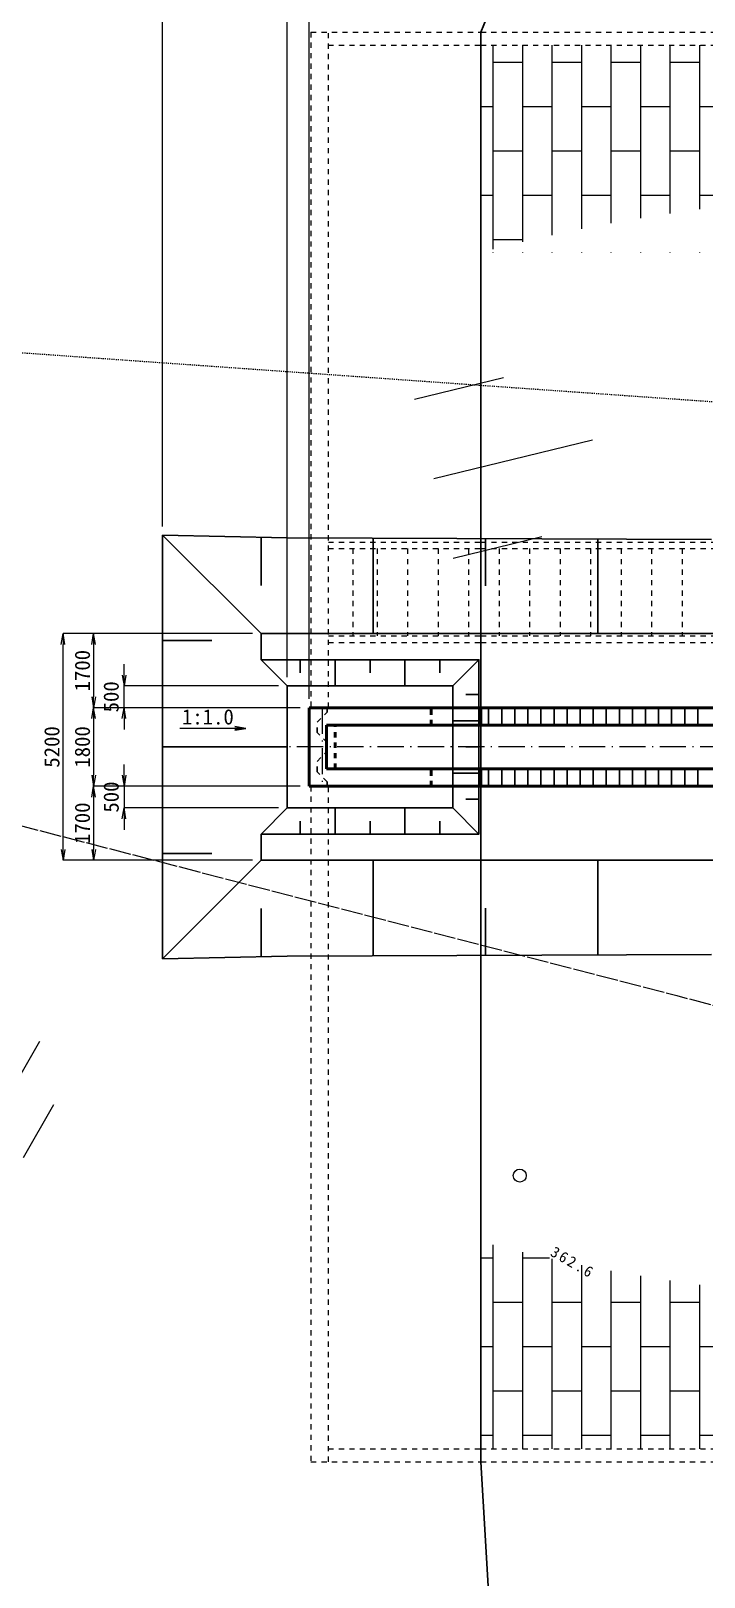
# Model space of a CAD drawing. Header units: millimetres. Extents: x 604133 to 1296463, y 247237 to 595748.
# Drawn here: x 1107609 to 1123057, y 388067 to 423541 of the extents above; entities that cross this region are included whole.
import ezdxf
from ezdxf.enums import TextEntityAlignment as Align

# ---------------------------------------------------------------- set-up
doc = ezdxf.new("R2010")
doc.units = ezdxf.units.MM
doc.header["$LTSCALE"] = 100
doc.header["$PDSIZE"] = 300
for name, pattern in [('56301', [0.5, 0.25, -0.25]), ('57103', [5.5, 5, -0.5]), ('SXF_一点短鎖線', [9.25, 6, -1.5, 0.25, -1.5]), ('SXF_跳び破線', [12, 6, -6])]:
    doc.linetypes.add(name, pattern=pattern)
doc.layers.get('Defpoints').update_dxf_attribs({"color": 153})
for name, color, linetype, lineweight in [('D-BGD', 7, 'Continuous', 13), ('D-BMK', 2, 'SXF_一点短鎖線', 13), ('D-BYP-STR1', 2, 'Continuous', 13), ('D-BYP-STR3', 2, 'Continuous', 13), ('D-BYP-STR4', 6, 'Continuous', 25), ('D-STR', 1, 'Continuous', 50), ('D-STR-DIM', 7, 'Continuous', 13), ('D-STR-STR8', 6, 'Continuous', 25), ('D-STR-TXT', 7, 'Continuous', 13), ('●予備設計_LP横断', 7, 'Continuous', 13)]:
    doc.layers.add(name, color=color, linetype=linetype, lineweight=lineweight)
doc.layers.add('D-WORK2', color=11, linetype='Continuous', plot=False)
doc.styles.add('MS ゴシック', font='MS Gothic.ttf')
doc.styles.add('YOKO_GOTHIC', font='MS Gothic.ttf')
doc.dimstyles.new('DIM-100-F', dxfattribs={"dimscale": 100, "dimtxt": 3.5, "dimasz": 2.5, "dimexe": 0, "dimexo": 2, "dimgap": 0.8, "dimtad": 1, "dimdec": 0, "dimzin": 0, "dimdsep": 46, "dimtxsty": 'MS ゴシック', "dimblk": 'OPEN', "dimcen": 0.1, "dimclrd": 256, "dimclre": 256, "dimclrt": 256, "dimaunit": 1, "dimadec": 4, "dimazin": 0, "dimtfac": 1, "dimtdec": 0, "dimtmove": 2, "dimatfit": 3, "dimldrblk": 'OPEN', "dimfxl": 1, "dimtolj": 1, "dimtzin": 0, "dimlwd": -1, "dimlwe": -1, "dimarcsym": 2})
pattern_1 = [(90, (253153.94, 327309.5), (-677.418, 4e-14), []), (180, (253153.9, 327309.5), (-677.418, -1016), [677.418, -677.418])]

# ---------------------------------------------------------------- blocks, each defined once
blk = doc.blocks.new('M6334')
at = {"layer": '●予備設計_LP横断', "linetype": 'Continuous', "lineweight": 9}
for p, q in [((0, -1.25), (0, 1.25)), ((-1, -1.25), (-1, 0.15)), ((1, -1.25), (1, 0.15))]:
    blk.add_line(p, q, dxfattribs=at)
blk = doc.blocks.new('M7312')
at = {"layer": '●予備設計_LP横断', "linetype": 'Continuous', "lineweight": 20}
blk.add_circle((0, -0.001), 0.15, dxfattribs=at)
blk = doc.blocks.new('21311212131313131')
at = {"layer": 'D-BGD', "linetype": 'Continuous'}
for p, q in [((2622372.2966, -1257923.3081), (2621410.8681, -1254298.362)), ((2624185.6468, -1257443.074), (2623647.2435, -1255413.1936)), ((2620560.3038, -1258403.1451), (2620022.7777, -1256373.7449))]:
    blk.add_line(p, q, dxfattribs=at)
at = {"layer": 'D-BGD', "linetype": '57103', "elevation": 362499.9804, "flags": 128}
blk.add_lwpolyline([(2694508.8492, -1342309.7663), (2692826.5406, -1342645.9009), (2691223.2868, -1343204.6683), (2688215.924, -1343889.7043), (2684776.2259, -1344947.9842), (2681195.4155, -1347319.8608), (2675268.4675, -1350370.5202), (2671310.4414, -1354074.9467), (2666753.1492, -1357924.4284), (2665147.7632, -1359513.7633), (2663987.5612, -1360468.9789), (2662795.2159, -1361097.6478), (2660669.8069, -1361425.2898), (2659029.8529, -1360878.6497), (2658044.7735, -1360460.2246), (2656538.5731, -1359290.2426), (2655578.5144, -1357695.3147), (2653179.7939, -1353453.4072), (2649363.7171, -1350330.3297), (2646086.6108, -1346722.5185), (2644548.623, -1345829.2648), (2639246.993, -1342387.7168), (2637490.1438, -1340413.5979), (2636977.8488, -1339160.6959), (2637145.5554, -1337469.4847), (2640167.9302, -1320784.2484), (2642105.7601, -1312948.2295), (2643536.402, -1309766.3628), (2647372.6459, -1303287.6772), (2647820.7291, -1301434.164), (2647826.4349, -1300571.9985), (2647644.2049, -1299805.3166), (2647324.3789, -1299512.8079), (2646435.8067, -1299134.674), (2644191.5378, -1299217.1216), (2631308.7427, -1304850.946), (2626711.1803, -1305960.5309), (2625121.1633, -1304854.1084), (2624541.5889, -1303497.1127), (2623950.9738, -1301739.6198), (2627616.8881, -1279538.9036), (2634115.1534, -1252099.7936), (2634700.6786, -1249716.1609), (2635003.7256, -1248296.2668), (2634878.7255, -1247002.2959), (2633658.7892, -1246256.9347)], dxfattribs=at)
at = {"layer": 'D-BGD', "linetype": '56301', "flags": 128}
blk.add_lwpolyline([(2626362.9065, -1347299.1899), (2626867.152, -1342063.1473), (2627521.3121, -1332152.9334), (2627723.644, -1308515.5586), (2616035.8342, -1312836.9963), (2619617.3618, -1268701.3474), (2619762.0756, -1265813.0492), (2620656.2981, -1247906.9211)], dxfattribs=at)
at = {"layer": 'D-STR-TXT'}
blk.add_line((2627673.1793, -1259974.3175), (2627431.6772, -1248376.8317), dxfattribs=at)
at = {"layer": 'D-WORK2', "linetype": 'Continuous'}
blk.add_polyline3d([(2654475.1154, -1255609.4417, 7701845.5838), (2644901.9032, -1256371.3732, 0), (2612109.0124, -1257054.2409, 0), (2609723.4346, -1256138.7036, -34819.5841)], dxfattribs=at)
at = {"layer": 'D-BGD', "linetype": 'Continuous', "lineweight": 20, "xscale": 1000, "yscale": 1000, "zscale": 1000, "rotation": 61.30205960440028}
blk.add_blockref('M7312', (2638319.2961, -1255617.719, 362555.9804), dxfattribs=at)
at = {"layer": 'D-BGD', "linetype": 'Continuous', "lineweight": 9, "xscale": 1000, "yscale": 1000, "zscale": 1000, "rotation": 61.30205960440028}
blk.add_blockref('M6334', (2636562.1207, -1267290.8207), dxfattribs=at)
at = {"layer": 'D-BGD', "linetype": 'Continuous', "insert": (2640132.5582, -1254900.3088, 362555.9804), "char_height": 250, "attachment_point": 7, "rotation": 61.3020596, "line_spacing_factor": 0.722892, "style": 'MS ゴシック'}
blk.add_mtext('\\T1.287;362.6', dxfattribs=at)
blk = doc.blocks.new('_Open')
at = {"color": 0, "linetype": 'ByBlock', "lineweight": -2}
for p, q in [((-1, 0.17), (0, 0)), ((-1, -0.17), (0, 0)), ((0, 0), (-1, 0))]:
    blk.add_line(p, q, dxfattribs=at)
blk = doc.blocks.new('*D172')
at = {"layer": 'D-STR-DIM', "transparency": 16777216}
for p, q in [((1112691, 409713), (1109047, 409713)), ((1109047, 409463), (1109047, 408263)), ((1113791, 408013), (1109047, 408013))]:
    blk.add_line(p, q, dxfattribs=at)
at = {"layer": 'Defpoints', "color": 0, "transparency": 16777216}
for p in [(1112891, 409713), (1109047, 408013), (1113991, 408013)]:
    blk.add_point(p, dxfattribs=at)
at = {"layer": 'D-STR-DIM', "transparency": 16777216, "xscale": 250, "yscale": 250, "zscale": 250}
for p, rotation in [((1109047, 409713), 90), ((1109047, 408013), 270)]:
    blk.add_blockref('_Open', p, dxfattribs=dict(at, rotation=rotation))
at = {"layer": 'D-STR-DIM', "transparency": 16777216, "insert": (1108792, 408863), "char_height": 350, "attachment_point": 5, "rotation": 90, "style": 'MS ゴシック'}
blk.add_mtext('\\A1;1700', dxfattribs=at)
blk = doc.blocks.new('*D173')
at = {"layer": 'D-STR-DIM', "transparency": 16777216}
for p, q in [((1113791, 408013), (1109047, 408013)), ((1109047, 407763), (1109047, 406463)), ((1113791, 406213), (1109047, 406213))]:
    blk.add_line(p, q, dxfattribs=at)
at = {"layer": 'Defpoints', "color": 0, "transparency": 16777216}
for p in [(1113991, 408013), (1109047, 406213), (1113991, 406213)]:
    blk.add_point(p, dxfattribs=at)
at = {"layer": 'D-STR-DIM', "transparency": 16777216, "xscale": 250, "yscale": 250, "zscale": 250}
for p, rotation in [((1109047, 408013), 90), ((1109047, 406213), 270)]:
    blk.add_blockref('_Open', p, dxfattribs=dict(at, rotation=rotation))
at = {"layer": 'D-STR-DIM', "transparency": 16777216, "insert": (1108792, 407113), "char_height": 350, "attachment_point": 5, "rotation": 90, "style": 'MS ゴシック'}
blk.add_mtext('\\A1;1800', dxfattribs=at)
blk = doc.blocks.new('*D174')
at = {"layer": 'D-STR-DIM', "transparency": 16777216}
for p, q in [((1113791, 406213), (1109047, 406213)), ((1109047, 405963), (1109047, 404763)), ((1112691, 404513), (1109047, 404513))]:
    blk.add_line(p, q, dxfattribs=at)
at = {"layer": 'Defpoints', "color": 0, "transparency": 16777216}
for p in [(1113991, 406213), (1109047, 404513), (1112891, 404513)]:
    blk.add_point(p, dxfattribs=at)
at = {"layer": 'D-STR-DIM', "transparency": 16777216, "xscale": 250, "yscale": 250, "zscale": 250}
for p, rotation in [((1109047, 406213), 90), ((1109047, 404513), 270)]:
    blk.add_blockref('_Open', p, dxfattribs=dict(at, rotation=rotation))
at = {"layer": 'D-STR-DIM', "transparency": 16777216, "insert": (1108792, 405363), "char_height": 350, "attachment_point": 5, "rotation": 90, "style": 'MS ゴシック'}
blk.add_mtext('\\A1;1700', dxfattribs=at)
blk = doc.blocks.new('*D175')
at = {"layer": 'D-STR-DIM', "transparency": 16777216}
for p, q in [((1112691, 409713), (1108347, 409713)), ((1108347, 404763), (1108347, 409463)), ((1112691, 404513), (1108347, 404513))]:
    blk.add_line(p, q, dxfattribs=at)
at = {"layer": 'Defpoints', "color": 0, "transparency": 16777216}
for p in [(1108347, 409713), (1112891, 409713), (1112891, 404513)]:
    blk.add_point(p, dxfattribs=at)
at = {"layer": 'D-STR-DIM', "transparency": 16777216, "xscale": 250, "yscale": 250, "zscale": 250}
for p, rotation in [((1108347, 409713), 90), ((1108347, 404513), 270)]:
    blk.add_blockref('_Open', p, dxfattribs=dict(at, rotation=rotation))
at = {"layer": 'D-STR-DIM', "transparency": 16777216, "insert": (1108092, 407113), "char_height": 350, "attachment_point": 5, "rotation": 90, "style": 'MS ゴシック'}
blk.add_mtext('\\A1;5200', dxfattribs=at)
blk = doc.blocks.new('*D176')
at = {"layer": 'D-STR-DIM', "transparency": 16777216}
for p, q in [((1109747, 406463), (1109747, 406713)), ((1113791, 406213), (1109747, 406213)), ((1109747, 406213), (1109747, 405713)), ((1113291, 405713), (1109747, 405713)), ((1109747, 405463), (1109747, 405213))]:
    blk.add_line(p, q, dxfattribs=at)
at = {"layer": 'Defpoints', "color": 0, "transparency": 16777216}
for p in [(1113991, 406213), (1109747, 405713), (1113491, 405713)]:
    blk.add_point(p, dxfattribs=at)
at = {"layer": 'D-STR-DIM', "transparency": 16777216, "xscale": 250, "yscale": 250, "zscale": 250}
for p, rotation in [((1109747, 406213), 270), ((1109747, 405713), 90)]:
    blk.add_blockref('_Open', p, dxfattribs=dict(at, rotation=rotation))
at = {"layer": 'D-STR-DIM', "transparency": 16777216, "insert": (1109452, 405963), "char_height": 350, "attachment_point": 5, "rotation": 90, "style": 'MS ゴシック'}
blk.add_mtext('\\A1;500', dxfattribs=at)
blk = doc.blocks.new('*D177')
at = {"layer": 'D-STR-DIM', "transparency": 16777216}
for p, q in [((1109747, 408763), (1109747, 409013)), ((1113291, 408513), (1109747, 408513)), ((1109747, 408013), (1109747, 408513)), ((1113791, 408013), (1109747, 408013)), ((1109747, 407763), (1109747, 407513))]:
    blk.add_line(p, q, dxfattribs=at)
at = {"layer": 'Defpoints', "color": 0, "transparency": 16777216}
for p in [(1109747, 408513), (1113491, 408513), (1113991, 408013)]:
    blk.add_point(p, dxfattribs=at)
at = {"layer": 'D-STR-DIM', "transparency": 16777216, "xscale": 250, "yscale": 250, "zscale": 250}
for p, rotation in [((1109747, 408513), 270), ((1109747, 408013), 90)]:
    blk.add_blockref('_Open', p, dxfattribs=dict(at, rotation=rotation))
at = {"layer": 'D-STR-DIM', "transparency": 16777216, "insert": (1109452, 408263), "char_height": 350, "attachment_point": 5, "rotation": 90, "style": 'MS ゴシック'}
blk.add_mtext('\\A1;500', dxfattribs=at)
blk = doc.blocks.new('*D154')
at = {"layer": 'D-STR-DIM', "ltscale": 0.2, "transparency": 16777216}
for p, q in [((1113991, 408213), (1113991, 429299)), ((1114241, 429299), (1125841, 429299)), ((1126091, 409413), (1126091, 429299))]:
    blk.add_line(p, q, dxfattribs=at)
at = {"layer": 'Defpoints', "color": 0, "ltscale": 0.2, "transparency": 16777216}
for p in [(1126091, 429299), (1126091, 409213), (1113991, 408013)]:
    blk.add_point(p, dxfattribs=at)
at = {"layer": 'D-STR-DIM', "ltscale": 0.2, "transparency": 16777216, "xscale": 250, "yscale": 250, "zscale": 250, "rotation": 180}
blk.add_blockref('_Open', (1113991, 429299), dxfattribs=at)
at = {"layer": 'D-STR-DIM', "ltscale": 0.2, "transparency": 16777216, "xscale": 250, "yscale": 250, "zscale": 250}
blk.add_blockref('_Open', (1126091, 429299), dxfattribs=at)
at = {"layer": 'D-STR-DIM', "ltscale": 0.2, "transparency": 16777216, "insert": (1120041, 429592), "char_height": 350, "attachment_point": 5, "style": 'MS ゴシック'}
blk.add_mtext('\\A1;川裏翼壁工 12100', dxfattribs=at)
blk = doc.blocks.new('*D166')
at = {"layer": 'D-STR-DIM', "transparency": 16777216}
for p, q in [((1113241, 429299), (1112991, 429299)), ((1113491, 408713), (1113491, 429299)), ((1113991, 429299), (1113491, 429299)), ((1113991, 408213), (1113991, 429299)), ((1114241, 429299), (1114491, 429299))]:
    blk.add_line(p, q, dxfattribs=at)
at = {"layer": 'Defpoints', "color": 0, "transparency": 16777216}
for p in [(1113491, 429299), (1113491, 408513), (1113991, 408013)]:
    blk.add_point(p, dxfattribs=at)
at = {"layer": 'D-STR-DIM', "transparency": 16777216, "xscale": 250, "yscale": 250, "zscale": 250}
blk.add_blockref('_Open', (1113491, 429299), dxfattribs=at)
at = {"layer": 'D-STR-DIM', "transparency": 16777216, "xscale": 250, "yscale": 250, "zscale": 250, "rotation": 180}
blk.add_blockref('_Open', (1113991, 429299), dxfattribs=at)
at = {"layer": 'D-STR-DIM', "transparency": 16777216, "insert": (1113741, 429594), "char_height": 350, "attachment_point": 5, "style": 'MS ゴシック'}
blk.add_mtext('\\A1;500', dxfattribs=at)
blk = doc.blocks.new('*D167')
at = {"layer": 'D-STR-DIM', "transparency": 16777216}
for p, q in [((1110632, 412172), (1110632, 429299)), ((1113241, 429299), (1110882, 429299)), ((1113491, 408713), (1113491, 429299))]:
    blk.add_line(p, q, dxfattribs=at)
at = {"layer": 'Defpoints', "color": 0, "transparency": 16777216}
for p in [(1110632, 429299), (1110632, 411972), (1113491, 408513)]:
    blk.add_point(p, dxfattribs=at)
at = {"layer": 'D-STR-DIM', "transparency": 16777216, "xscale": 250, "yscale": 250, "zscale": 250, "rotation": 180}
blk.add_blockref('_Open', (1110632, 429299), dxfattribs=at)
at = {"layer": 'D-STR-DIM', "transparency": 16777216, "xscale": 250, "yscale": 250, "zscale": 250}
blk.add_blockref('_Open', (1113491, 429299), dxfattribs=at)
at = {"layer": 'D-STR-DIM', "transparency": 16777216, "insert": (1112061, 429554), "char_height": 350, "attachment_point": 5, "style": 'MS ゴシック'}
blk.add_mtext('\\A1;2860', dxfattribs=at)

msp = doc.modelspace()

# ---------------------------------------------------------------- hatches: boundary and pattern name
at = {"layer": 'D-BYP-STR3', "linetype": 'SXF_跳び破線', "ltscale": 0.2}
h = msp.add_hatch(dxfattribs=at)
h.set_pattern_fill('AR-BRSTD', color=256, scale=10, angle=90)
h.set_pattern_definition(pattern_1)
edge = h.paths.add_edge_path()
edge.add_line((1117936.5, 423212.7), (1117936.5, 418460.9))
edge.add_arc((1128136.6, 379897.8), 39889.2, 75.18429, 104.81571, ccw=False)
edge.add_line((1138336.8, 418460.9), (1138336.8, 423212.7))
edge.add_line((1138336.8, 423212.7), (1117936.5, 423212.7))
h = msp.add_hatch(dxfattribs=at)
h.set_pattern_fill('AR-BRSTD', color=256, scale=10, angle=90)
h.set_pattern_definition(pattern_1)
edge = h.paths.add_edge_path()
edge.add_line((1117936.5, 391012.7), (1117936.5, 395764.6))
edge.add_arc((1128136.6, 434327.6), 39889.2, 255.18429, 284.81571)
edge.add_line((1138336.8, 395764.6), (1138336.8, 391012.7))
edge.add_line((1138336.8, 391012.7), (1117936.5, 391012.7))

# ---------------------------------------------------------------- linework, layer by layer
at = {"layer": 'D-BMK', "linetype": 'SXF_一点短鎖線'}
for p, q in [((1114291.1, 408012.7, 354000), (1114291.1, 406212.7, 354000)), ((1193865.3, 407112.7, 354000), (1113068.4, 407112.7, 354000))]:
    msp.add_line(p, q, dxfattribs=at)
at = {"layer": 'D-BYP-STR1', "linetype": 'Continuous', "lineweight": 25}
for p, q in [((1118113.5, 408012.7, 354000), (1118113.5, 407612.7, 354000)), ((1118413.5, 408012.7, 354000), (1118413.5, 407612.7, 354000)), ((1118713.5, 408012.7, 354000), (1118713.5, 407612.7, 354000)), ((1119013.5, 408012.7, 354000), (1119013.5, 407612.7, 354000)), ((1119313.5, 408012.7, 354000), (1119313.5, 407612.7, 354000)), ((1119613.5, 408012.7, 354000), (1119613.5, 407612.7, 354000)), ((1119913.5, 408012.7, 354000), (1119913.5, 407612.7, 354000)), ((1120213.5, 408012.7, 354000), (1120213.5, 407612.7, 354000)), ((1120513.5, 408012.7, 354000), (1120513.5, 407612.7, 354000)), ((1120813.5, 408012.7, 354000), (1120813.5, 407612.7, 354000)), ((1121113.5, 408012.7, 354000), (1121113.5, 407612.7, 354000)), ((1121413.5, 408012.7, 354000), (1121413.5, 407612.7, 354000)), ((1121713.5, 408012.7, 354000), (1121713.5, 407612.7, 354000)), ((1122013.5, 408012.7, 354000), (1122013.5, 407612.7, 354000)), ((1122313.5, 408012.7, 354000), (1122313.5, 407612.7, 354000)), ((1122613.5, 408012.7, 354000), (1122613.5, 407612.7, 354000)), ((1122913.5, 408012.7, 354000), (1122913.5, 407612.7, 354000)), ((1118113.5, 406612.7, 354000), (1118113.5, 406212.7, 354000)), ((1118413.5, 406612.7, 354000), (1118413.5, 406212.7, 354000)), ((1118713.5, 406612.7, 354000), (1118713.5, 406212.7, 354000)), ((1119013.5, 406612.7, 354000), (1119013.5, 406212.7, 354000)), ((1119313.5, 406612.7, 354000), (1119313.5, 406212.7, 354000)), ((1119613.5, 406612.7, 354000), (1119613.5, 406212.7, 354000)), ((1119913.5, 406612.7, 354000), (1119913.5, 406212.7, 354000)), ((1120213.5, 406612.7, 354000), (1120213.5, 406212.7, 354000)), ((1120513.5, 406612.7, 354000), (1120513.5, 406212.7, 354000)), ((1120813.5, 406612.7, 354000), (1120813.5, 406212.7, 354000)), ((1121113.5, 406612.7, 354000), (1121113.5, 406212.7, 354000)), ((1121413.5, 406612.7, 354000), (1121413.5, 406212.7, 354000)), ((1121713.5, 406612.7, 354000), (1121713.5, 406212.7, 354000)), ((1122013.5, 406612.7, 354000), (1122013.5, 406212.7, 354000)), ((1122313.5, 406612.7, 354000), (1122313.5, 406212.7, 354000)), ((1122613.5, 406612.7, 354000), (1122613.5, 406212.7, 354000)), ((1122913.5, 406612.7, 354000), (1122913.5, 406212.7, 354000))]:
    msp.add_line(p, q, dxfattribs=at)
at = {"layer": 'D-BYP-STR3', "linetype": 'SXF_跳び破線', "ltscale": 0.2}
for p, q in [((1114036.5, 423512.7, 354000), (1117933.1, 423512.7, 354000)), ((1114436.5, 423212.7, 354000), (1117933.1, 423212.7, 354000)), ((1117933.1, 423512.7, 354000), (1138337.5, 423512.7, 354000)), ((1117933.1, 423212.7, 354000), (1138337.5, 423212.7, 354000)), ((1117936.5, 408012.7, 354000), (1117936.5, 423512.7, 354000)), ((1114436.5, 411812.7, 354000), (1117936.5, 411812.7, 354000)), ((1114436.5, 411662.7, 354000), (1117936.5, 411662.7, 354000)), ((1114994.8, 411662.7, 354000), (1114994.8, 409662.7, 354000)), ((1115553.1, 411662.7, 354000), (1115553.1, 409662.7, 354000)), ((1116253.1, 411662.7, 354000), (1116253.1, 409662.7, 354000)), ((1116953.1, 411662.7, 354000), (1116953.1, 409662.7, 354000)), ((1117653.1, 411662.7, 354000), (1117653.1, 409662.7, 354000)), ((1117936.5, 411812.7, 354000), (1141866.7, 411812.7, 354000)), ((1117936.5, 411662.7, 354000), (1141366.7, 411662.7, 354000)), ((1118353.1, 411662.7, 354000), (1118353.1, 409662.7, 354000)), ((1119053.1, 411662.7, 354000), (1119053.1, 409662.7, 354000)), ((1119753.1, 411662.7, 354000), (1119753.1, 409662.7, 354000)), ((1120453.1, 411662.7, 354000), (1120453.1, 409662.7, 354000)), ((1121153.1, 411662.7, 354000), (1121153.1, 409662.7, 354000)), ((1121853.1, 411662.7, 354000), (1121853.1, 409662.7, 354000)), ((1122553.1, 411662.7, 354000), (1122553.1, 409662.7, 354000)), ((1114436.5, 409662.7, 354000), (1117936.5, 409662.7, 354000)), ((1114436.5, 409512.7, 354000), (1117936.5, 409512.7, 354000)), ((1117936.5, 409662.7, 354000), (1141366.7, 409662.7, 354000)), ((1117936.5, 409512.7, 354000), (1141866.7, 409512.7, 354000)), ((1117936.5, 406212.7, 354000), (1117936.5, 390712.7, 354000)), ((1114436.5, 391012.7, 354000), (1117933.1, 391012.7, 354000)), ((1117933.1, 391012.7, 354000), (1138337.5, 391012.7, 354000)), ((1114036.5, 390712.7, 354000), (1117933.1, 390712.7, 354000)), ((1117933.1, 390712.7, 354000), (1138337.5, 390712.7, 354000))]:
    msp.add_line(p, q, dxfattribs=at)
at = {"layer": 'D-BYP-STR3', "linetype": 'SXF_跳び破線', "ltscale": 0.2, "elevation": 354000}
for points in [[(1114036.5, 423512.7), (1114036.5, 408012.7), (1114436.5, 408012.7), (1114436.5, 423512.7)], [(1114436.5, 390712.7), (1114436.5, 406212.7), (1114036.5, 406212.7), (1114036.5, 390712.7)]]:
    msp.add_lwpolyline(points, dxfattribs=at)
at = {"layer": 'D-BYP-STR4', "linetype": 'SXF_跳び破線', "lineweight": 25, "ltscale": 0.2}
for points in [[(1114406.1, 407112.7), (1114406.1, 407212.7), (1114176.1, 407442.7), (1114176.1, 407682.7), (1114406.1, 407912.7), (1114406.1, 408012.7)], [(1114406.1, 406212.7), (1114406.1, 406312.7), (1114176.1, 406542.7), (1114176.1, 406782.7), (1114406.1, 407012.7), (1114406.1, 407112.7)]]:
    msp.add_lwpolyline(points, dxfattribs=at)
at = {"layer": 'D-STR'}
for p, q in [((1126091.1, 408012.7, 354000), (1113991.1, 408012.7, 354000)), ((1113991.1, 408012.7, 354000), (1113991.1, 406212.7, 354000)), ((1117936.5, 408012.7, 354000), (1117936.5, 407612.7, 354000)), ((1126091.1, 407612.7, 354000), (1114391.1, 407612.7, 354000)), ((1114391.1, 407612.7, 354000), (1114391.1, 406612.7, 354000)), ((1126091.1, 406612.7, 354000), (1114391.1, 406612.7, 354000)), ((1117936.5, 406612.7, 354000), (1117936.5, 406212.7, 354000)), ((1126091.1, 406212.7, 354000), (1113991.1, 406212.7, 354000))]:
    msp.add_line(p, q, dxfattribs=at)
at = {"layer": 'D-STR', "linetype": 'SXF_跳び破線', "ltscale": 0.2, "elevation": 354000}
msp.add_lwpolyline([(1116791.1, 407612.7), (1116791.1, 408012.7), (1113991.1, 408012.7), (1113991.1, 406212.7), (1116791.1, 406212.7), (1116791.1, 406612.7), (1114591.1, 406612.7), (1114591.1, 407612.7), (1116791.1, 407612.7)], dxfattribs=at)
at = {"layer": 'D-STR-STR8'}
for p, q in [((1110631.9, 407112.7, 354000), (1110631.9, 411971.9, 354000)), ((1110631.9, 411971.9, 354000), (1112891.1, 409712.7, 354000)), ((1112891.1, 410818.9, 354000), (1112891.1, 411925.1, 354000)), ((1115466.1, 411904.7, 354000), (1115466.1, 409712.7, 354000)), ((1118041.1, 411894.4, 354000), (1118041.1, 410812.7, 354000)), ((1120616.1, 411884, 354000), (1120616.1, 409712.7, 354000)), ((1110632.2, 409554.4, 354000), (1111761.6, 409554.4, 354000)), ((1112891.1, 409712.7, 354000), (1125391.1, 409712.7, 354000)), ((1112891.1, 409112.7, 354000), (1112891.1, 409712.7, 354000)), ((1113491.1, 408512.7, 354000), (1112891.1, 409112.7, 354000)), ((1112891.1, 409112.7, 354000), (1112891.1, 409112.7, 354000)), ((1113791.1, 408812.7, 354000), (1113791.1, 409112.7, 354000)), ((1114591.1, 408512.7, 354000), (1114591.1, 409112.7, 354000)), ((1115391.1, 408812.7, 354000), (1115391.1, 409112.7, 354000)), ((1116191.1, 408512.7, 354000), (1116191.1, 409112.7, 354000)), ((1116991.1, 408812.7, 354000), (1116991.1, 409112.7, 354000)), ((1117291.1, 408512.7, 354000), (1117891.1, 409112.7, 354000)), ((1117591.3, 408312.7, 354000), (1117891.1, 408312.7, 354000)), ((1117291.4, 407712.7, 354000), (1117891.1, 407712.7, 354000)), ((1110631.9, 407112.7, 354000), (1110631.9, 402253.5, 354000)), ((1110632.2, 407112.7, 354000), (1113491.4, 407112.7, 354000)), ((1110632.2, 407112.7, 354000), (1113491.4, 407112.7, 354000)), ((1117591.3, 407112.7, 354000), (1117891.1, 407112.7, 354000)), ((1117591.3, 407112.7, 354000), (1117891.1, 407112.7, 354000)), ((1117291.4, 406512.7, 354000), (1117891.1, 406512.7, 354000)), ((1117591.3, 405912.7, 354000), (1117891.1, 405912.7, 354000)), ((1113491.1, 405712.7, 354000), (1112891.1, 405112.7, 354000)), ((1114591.1, 405712.7, 354000), (1114591.1, 405112.7, 354000)), ((1116191.1, 405712.7, 354000), (1116191.1, 405112.7, 354000)), ((1117291.1, 405712.7, 354000), (1117891.1, 405112.7, 354000)), ((1112891.1, 405112.7, 354000), (1112891.1, 405112.7, 354000)), ((1112891.1, 405112.7, 354000), (1112891.1, 404512.7, 354000)), ((1113791.1, 405412.7, 354000), (1113791.1, 405112.7, 354000)), ((1115391.1, 405412.7, 354000), (1115391.1, 405112.7, 354000)), ((1116991.1, 405412.7, 354000), (1116991.1, 405112.7, 354000)), ((1110631.9, 402253.5, 354000), (1112891.1, 404512.7, 354000)), ((1110632.2, 404671, 354000), (1111761.6, 404671, 354000)), ((1112891.1, 404512.7, 354000), (1125391.1, 404512.7, 354000)), ((1115466.1, 402320.7, 354000), (1115466.1, 404512.7, 354000)), ((1120616.1, 402341.4, 354000), (1120616.1, 404512.7, 354000)), ((1112891.1, 403406.5, 354000), (1112891.1, 402300.3, 354000)), ((1118041.1, 402331.1, 354000), (1118041.1, 403412.7, 354000))]:
    msp.add_line(p, q, dxfattribs=at)
at = {"layer": 'D-STR-STR8', "elevation": 354000}
for points in [[(1110631.9, 411971.9), (1113491.1, 411912.7), (1123230.3, 411873.4)], [(1112891.1, 409112.7), (1117891.1, 409112.7), (1117891.1, 407112.7)], [(1113491.1, 407112.7), (1113491.1, 408512.7), (1117291.1, 408512.7), (1117291.1, 407112.7)], [(1112891.1, 405112.7), (1117891.1, 405112.7), (1117891.1, 407112.7)], [(1113491.1, 407112.7), (1113491.1, 405712.7), (1117291.1, 405712.7), (1117291.1, 407112.7)], [(1110631.9, 402253.5), (1113491.1, 402312.7), (1123230.3, 402352)]]:
    msp.add_lwpolyline(points, dxfattribs=at)

# ---------------------------------------------------------------- block references
at = {"layer": 'D-BGD', "rotation": 268.807065034117}
msp.add_blockref('21311212131313131', (2429100.2, 3008884.8, 354000), dxfattribs=at)

# ---------------------------------------------------------------- texts
at = {"layer": 'D-STR-TXT', "style": 'YOKO_GOTHIC'}
msp.add_text('1:1.0', height=350, dxfattribs=at).set_placement((1111670.3, 407628.1, 354000), align=Align.CENTER)

# ---------------------------------------------------------------- dimensions: what is measured, and where the dimension line sits
at = {"layer": 'D-STR-DIM', "ltscale": 0.2}
dim = msp.add_linear_dim(base=(1126091.1, 429299, 354000), p1=(1113991.1, 408012.7, 354000), p2=(1126091.1, 409212.7, 354000), text='川裏翼壁工 <>', dimstyle='DIM-100-F', dxfattribs=at)
dim.commit()
dim.dimension.update_dxf_attribs({"geometry": '*D154', "text_midpoint": (1120041.1, 429592.2, 354000)})
at = {"layer": 'D-STR-DIM'}
dim = msp.add_linear_dim(base=(1110631.9, 429299, 354000), p1=(1113491.1, 408512.7, 354000), p2=(1110631.9, 411971.9, 354000), dimstyle='DIM-100-F', override={"dimrnd": 10}, dxfattribs=at)
dim.commit()
dim.dimension.update_dxf_attribs({"geometry": '*D167', "text_midpoint": (1112061.5, 429554, 354000)})
dim = msp.add_linear_dim(base=(1113491.1, 429299, 354000), p1=(1113991.1, 408012.7, 354000), p2=(1113491.1, 408512.7, 354000), dimstyle='DIM-100-F', dxfattribs=at)
dim.commit()
dim.dimension.update_dxf_attribs({"geometry": '*D166', "text_midpoint": (1113741.1, 429594, 354000)})
for base, p1, p2, angle, picture, middle in [((1108347.1, 409712.7, 354000), (1112891.1, 404512.7, 354000), (1112891.1, 409712.7, 354000), 90, '*D175', (1108092.1, 407112.7, 354000)), ((1109047.1, 408012.7, 354000), (1112891.1, 409712.7, 354000), (1113991.1, 408012.7, 354000), 90, '*D172', (1108792.1, 408862.7, 354000)), ((1109747.1, 408512.7, 354000), (1113991.1, 408012.7, 354000), (1113491.1, 408512.7, 354000), 270, '*D177', (1109452.1, 408262.7, 354000)), ((1109047.1, 406212.7, 354000), (1113991.1, 408012.7, 354000), (1113991.1, 406212.7, 354000), 90, '*D173', (1108792.1, 407112.7, 354000)), ((1109747.1, 405712.7, 354000), (1113991.1, 406212.7, 354000), (1113491.1, 405712.7, 354000), 90, '*D176', (1109452.1, 405962.7, 354000)), ((1109047.1, 404512.7, 354000), (1113991.1, 406212.7, 354000), (1112891.1, 404512.7, 354000), 90, '*D174', (1108792.1, 405362.7, 354000))]:
    dim = msp.add_linear_dim(base=base, p1=p1, p2=p2, angle=angle, dimstyle='DIM-100-F', dxfattribs=at)
    dim.commit()
    dim.dimension.update_dxf_attribs({"geometry": picture, "text_midpoint": middle})

# ---------------------------------------------------------------- leaders
at = {"layer": 'D-STR-TXT'}
msp.add_leader([(1112538.9, 407538.1, 354000), (1111026.9, 407538.1, 354000)], dimstyle='DIM-100-F', dxfattribs=at)

doc.saveas('drawing.dxf')
